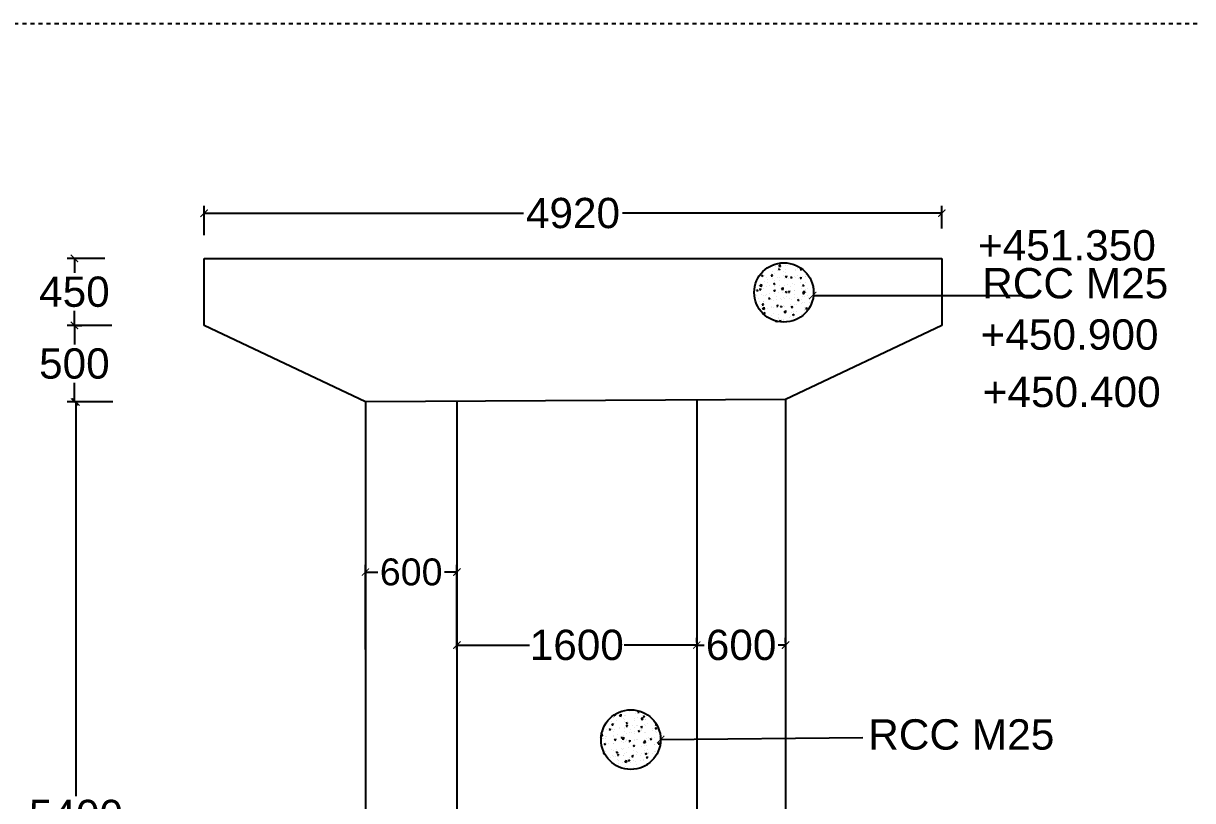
# Model space of a CAD drawing. Header units: inches. Extents: x 334 to 11487, y 360 to 10656.
# Drawn here: x 521.35 to 550.31, y 414.5 to 433.76 of the extents above; entities that cross this region are included whole.
import ezdxf

# ---------------------------------------------------------------- set-up
doc = ezdxf.new("R2010")
doc.units = ezdxf.units.IN
doc.header["$MEASUREMENT"] = 0
doc.linetypes.add('DASHDOT', pattern=[1, 0.5, -0.25, 0, -0.25])
doc.layers.add('DIMENSION', color=255, linetype='Continuous')
doc.layers.add('DRAWING', color=2, linetype='Continuous')
doc.styles.get("Standard").update_dxf_attribs({"font": 'arial.ttf'})
doc.dimstyles.new('dig', dxfattribs={"dimtxt": 0.1875, "dimasz": 0.18, "dimexe": 0.18, "dimexo": 0.0625, "dimgap": 0.09, "dimtad": 0, "dimtih": 1, "dimtoh": 1, "dimdec": 4, "dimzin": 0, "dimdsep": 46, "dimtxsty": 'Standard', "dimblk": 'ARCHTICK', "dimcen": 0.09, "dimadec": 0, "dimazin": 0, "dimtfac": 1, "dimtdec": 4, "dimtofl": 0, "dimtmove": 0, "dimatfit": 3, "dimldrblk": 'ARCHTICK', "dimfxl": 1, "dimtolj": 1, "dimtzin": 0, "dimarcsym": 0})

# ---------------------------------------------------------------- blocks, each defined once
blk = doc.blocks.new('_ArchTick')
at = {"color": 0, "linetype": 'ByBlock', "const_width": 0.15}
blk.add_lwpolyline([(-0.5, -0.5), (0.5, 0.5)], dxfattribs=at)
blk = doc.blocks.new('*D27')
at = {"layer": 'Defpoints', "color": 0, "ltscale": 0.02, "transparency": 16777216}
for p in [(532.084, 420.164), (529.82, 418.183), (532.084, 418.183)]:
    blk.add_point(p, dxfattribs=at)
at = {"layer": 'DIMENSION', "color": 0, "lineweight": -2, "ltscale": 0.02, "transparency": 16777216}
for p, q in [((529.82, 418.246), (529.82, 420.344)), ((532.084, 418.246), (532.084, 420.344)), ((529.82, 420.164), (530.125, 420.164)), ((532.084, 420.164), (531.779, 420.164))]:
    blk.add_line(p, q, dxfattribs=at)
at = {"layer": 'DIMENSION', "color": 0, "lineweight": -2, "ltscale": 0.02, "transparency": 16777216, "xscale": 0.18, "yscale": 0.18, "zscale": 0.18, "rotation": 180}
blk.add_blockref('_ArchTick', (529.82, 420.164), dxfattribs=at)
at = {"layer": 'DIMENSION', "color": 0, "lineweight": -2, "ltscale": 0.02, "transparency": 16777216, "xscale": 0.18, "yscale": 0.18, "zscale": 0.18}
blk.add_blockref('_ArchTick', (532.084, 420.164), dxfattribs=at)
at = {"layer": 'DIMENSION', "color": 0, "ltscale": 0.02, "transparency": 16777216, "insert": (530.952, 420.164), "char_height": 0.25, "attachment_point": 5}
blk.add_mtext('\\A1;{\\H2.6667x;600}', dxfattribs=at)
blk = doc.blocks.new('*D28')
at = {"layer": 'Defpoints', "color": 0, "ltscale": 0.02, "transparency": 16777216}
for p in [(522.648, 424.379), (523.629, 424.379), (523.442, 403.907)]:
    blk.add_point(p, dxfattribs=at)
at = {"layer": 'DIMENSION', "color": 0, "lineweight": -2, "ltscale": 0.02, "transparency": 16777216}
for p, q in [((523.566, 424.379), (522.468, 424.379)), ((522.648, 424.379), (522.648, 414.616)), ((522.648, 403.907), (522.648, 413.67)), ((523.379, 403.907), (522.468, 403.907))]:
    blk.add_line(p, q, dxfattribs=at)
at = {"layer": 'DIMENSION', "color": 0, "lineweight": -2, "ltscale": 0.02, "transparency": 16777216, "xscale": 0.18, "yscale": 0.18, "zscale": 0.18}
for p, rotation in [((522.648, 424.379), 90), ((522.648, 403.907), 270)]:
    blk.add_blockref('_ArchTick', p, dxfattribs=dict(at, rotation=rotation))
at = {"layer": 'DIMENSION', "color": 0, "ltscale": 0.02, "transparency": 16777216, "insert": (522.648, 414.143), "char_height": 0.75, "attachment_point": 5}
blk.add_mtext('\\A1;5400', dxfattribs=at)
blk = doc.blocks.new('*D29')
at = {"layer": 'Defpoints', "color": 0, "ltscale": 0.02, "transparency": 16777216}
for p in [(522.61, 426.274), (523.599, 426.274), (522.648, 424.379)]:
    blk.add_point(p, dxfattribs=at)
at = {"layer": 'DIMENSION', "color": 0, "lineweight": -2, "ltscale": 0.02, "transparency": 16777216}
for p, q in [((523.537, 426.274), (522.43, 426.274)), ((522.61, 426.274), (522.61, 425.799)), ((522.61, 424.379), (522.61, 424.854)), ((522.585, 424.379), (522.43, 424.379))]:
    blk.add_line(p, q, dxfattribs=at)
at = {"layer": 'DIMENSION', "color": 0, "lineweight": -2, "ltscale": 0.02, "transparency": 16777216, "xscale": 0.18, "yscale": 0.18, "zscale": 0.18}
for p, rotation in [((522.61, 426.274), 90), ((522.61, 424.379), 270)]:
    blk.add_blockref('_ArchTick', p, dxfattribs=dict(at, rotation=rotation))
at = {"layer": 'DIMENSION', "color": 0, "ltscale": 0.02, "transparency": 16777216, "insert": (522.61, 425.326), "char_height": 0.75, "attachment_point": 5}
blk.add_mtext('\\A1;500', dxfattribs=at)
blk = doc.blocks.new('*D30')
at = {"layer": 'Defpoints', "color": 0, "ltscale": 0.02, "transparency": 16777216}
for p in [(522.611, 427.935), (523.43, 427.935), (522.61, 426.274)]:
    blk.add_point(p, dxfattribs=at)
at = {"layer": 'DIMENSION', "color": 0, "lineweight": -2, "ltscale": 0.02, "transparency": 16777216}
for p, q in [((523.368, 427.935), (522.431, 427.935)), ((522.611, 427.935), (522.611, 427.578)), ((522.611, 426.274), (522.611, 426.632)), ((522.672, 426.274), (522.791, 426.274))]:
    blk.add_line(p, q, dxfattribs=at)
at = {"layer": 'DIMENSION', "color": 0, "lineweight": -2, "ltscale": 0.02, "transparency": 16777216, "xscale": 0.18, "yscale": 0.18, "zscale": 0.18}
for p, rotation in [((522.611, 427.935), 90), ((522.611, 426.274), 270)]:
    blk.add_blockref('_ArchTick', p, dxfattribs=dict(at, rotation=rotation))
at = {"layer": 'DIMENSION', "color": 0, "ltscale": 0.02, "transparency": 16777216, "insert": (522.611, 427.105), "char_height": 0.75, "attachment_point": 5}
blk.add_mtext('\\A1;450', dxfattribs=at)
blk = doc.blocks.new('*D31')
at = {"layer": 'Defpoints', "color": 0, "ltscale": 0.02, "transparency": 16777216}
for p in [(544.097, 429.054), (525.823, 428.445), (544.097, 428.616)]:
    blk.add_point(p, dxfattribs=at)
at = {"layer": 'DIMENSION', "color": 0, "lineweight": -2, "ltscale": 0.02, "transparency": 16777216}
for p, q in [((525.823, 428.507), (525.823, 429.234)), ((544.097, 428.678), (544.097, 429.234)), ((525.823, 429.054), (533.736, 429.054)), ((544.097, 429.054), (536.184, 429.054))]:
    blk.add_line(p, q, dxfattribs=at)
at = {"layer": 'DIMENSION', "color": 0, "lineweight": -2, "ltscale": 0.02, "transparency": 16777216, "xscale": 0.18, "yscale": 0.18, "zscale": 0.18, "rotation": 180}
blk.add_blockref('_ArchTick', (525.823, 429.054), dxfattribs=at)
at = {"layer": 'DIMENSION', "color": 0, "lineweight": -2, "ltscale": 0.02, "transparency": 16777216, "xscale": 0.18, "yscale": 0.18, "zscale": 0.18}
blk.add_blockref('_ArchTick', (544.097, 429.054), dxfattribs=at)
at = {"layer": 'DIMENSION', "color": 0, "ltscale": 0.02, "transparency": 16777216, "insert": (534.96, 429.054), "char_height": 0.75, "attachment_point": 5}
blk.add_mtext('\\A1;4920', dxfattribs=at)
blk = doc.blocks.new('*D69')
at = {"layer": 'Defpoints', "color": 0, "ltscale": 0.02, "transparency": 16777216}
for p in [(532.084, 418.368), (538.026, 418.368), (538.026, 418.356)]:
    blk.add_point(p, dxfattribs=at)
at = {"layer": 'DIMENSION', "color": 0, "lineweight": -2, "ltscale": 0.02, "transparency": 16777216}
for p, q in [((532.084, 418.356), (533.881, 418.356)), ((532.084, 418.305), (532.084, 418.176)), ((538.026, 418.356), (536.228, 418.356)), ((538.026, 418.305), (538.026, 418.176))]:
    blk.add_line(p, q, dxfattribs=at)
at = {"layer": 'DIMENSION', "color": 0, "lineweight": -2, "ltscale": 0.02, "transparency": 16777216, "xscale": 0.18, "yscale": 0.18, "zscale": 0.18, "rotation": 180}
blk.add_blockref('_ArchTick', (532.084, 418.356), dxfattribs=at)
at = {"layer": 'DIMENSION', "color": 0, "lineweight": -2, "ltscale": 0.02, "transparency": 16777216, "xscale": 0.18, "yscale": 0.18, "zscale": 0.18}
blk.add_blockref('_ArchTick', (538.026, 418.356), dxfattribs=at)
at = {"layer": 'DIMENSION', "color": 0, "ltscale": 0.02, "transparency": 16777216, "insert": (535.055, 418.356), "char_height": 0.75, "attachment_point": 5}
blk.add_mtext('\\A1;1600', dxfattribs=at)
blk = doc.blocks.new('*D70')
at = {"layer": 'Defpoints', "color": 0, "ltscale": 0.02, "transparency": 16777216}
for p in [(538.026, 418.356), (540.225, 418.356), (540.225, 418.356)]:
    blk.add_point(p, dxfattribs=at)
at = {"layer": 'DIMENSION', "color": 0, "lineweight": -2, "ltscale": 0.02, "transparency": 16777216}
for p, q in [((538.026, 418.419), (538.026, 418.536)), ((540.225, 418.419), (540.225, 418.536)), ((538.026, 418.356), (538.206, 418.356)), ((540.225, 418.356), (540.045, 418.356))]:
    blk.add_line(p, q, dxfattribs=at)
at = {"layer": 'DIMENSION', "color": 0, "lineweight": -2, "ltscale": 0.02, "transparency": 16777216, "xscale": 0.18, "yscale": 0.18, "zscale": 0.18, "rotation": 180}
blk.add_blockref('_ArchTick', (538.026, 418.356), dxfattribs=at)
at = {"layer": 'DIMENSION', "color": 0, "lineweight": -2, "ltscale": 0.02, "transparency": 16777216, "xscale": 0.18, "yscale": 0.18, "zscale": 0.18}
blk.add_blockref('_ArchTick', (540.225, 418.356), dxfattribs=at)
at = {"layer": 'DIMENSION', "color": 0, "ltscale": 0.02, "transparency": 16777216, "insert": (539.125, 418.356), "char_height": 0.75, "attachment_point": 5}
blk.add_mtext('\\A1;600', dxfattribs=at)

msp = doc.modelspace()

# ---------------------------------------------------------------- linework, layer by layer
at = {"layer": 'DIMENSION', "ltscale": 0.02}
for p, q in [((525.82347, 427.93509), (544.09691, 427.93509)), ((540.01657, 427.77272), (540.01657, 427.77272)), ((540.05715, 427.73967), (540.09609, 427.78026)), ((540.10185, 427.73249), (540.09633, 427.77998)), ((540.34138, 427.77141), (540.34138, 427.77141)), ((544.09691, 427.93509), (544.09691, 426.27436)), ((539.58641, 427.51147), (539.58641, 427.51147)), ((539.62691, 427.5052), (539.66191, 427.51864)), ((539.62691, 427.5052), (539.65178, 427.48842)), ((539.65201, 427.48812), (539.66215, 427.51834)), ((539.65229, 427.5285), (539.65229, 427.5285)), ((539.7002, 427.52229), (539.7002, 427.52229)), ((539.7582, 427.67131), (539.7582, 427.67131)), ((539.86887, 427.50646), (539.89297, 427.53519)), ((539.86887, 427.50646), (539.89875, 427.50384)), ((539.87801, 427.56153), (539.87801, 427.56153)), ((539.89898, 427.50354), (539.8932, 427.53488)), ((539.90254, 427.61047), (539.90254, 427.61047)), ((539.9192, 427.51722), (539.9192, 427.51722)), ((539.95989, 427.55978), (539.95989, 427.55978)), ((539.96597, 427.72623), (539.96597, 427.72623)), ((540.02771, 427.62695), (540.02771, 427.62695)), ((540.04702, 427.66646), (540.08203, 427.6799)), ((540.04702, 427.66646), (540.07189, 427.64969)), ((540.04979, 427.72136), (540.04979, 427.72136)), ((540.05715, 427.73967), (540.10162, 427.73278)), ((540.07212, 427.64939), (540.08226, 427.6796)), ((540.1696, 427.61158), (540.1696, 427.61158)), ((540.18611, 427.50594), (540.18611, 427.50594)), ((540.21661, 427.59499), (540.21661, 427.59499)), ((540.21708, 427.65188), (540.21708, 427.65188)), ((540.22269, 427.76143), (540.22269, 427.76143)), ((540.2275, 427.47508), (540.2516, 427.50381)), ((540.25761, 427.47217), (540.25183, 427.50351)), ((540.28348, 427.76144), (540.28348, 427.76144)), ((540.40132, 427.49625), (540.40132, 427.49625)), ((540.45302, 427.49467), (540.45302, 427.49467)), ((540.46119, 427.66163), (540.46119, 427.66163)), ((540.46916, 427.62699), (540.46916, 427.62699)), ((540.52649, 427.51273), (540.52649, 427.51273)), ((540.53285, 427.69345), (540.53285, 427.69345)), ((540.59077, 427.65691), (540.60119, 427.66777)), ((540.59077, 427.65691), (540.62213, 427.65205)), ((540.65215, 427.48665), (540.65215, 427.48665)), ((540.71585, 427.53766), (540.71585, 427.53766)), ((540.71993, 427.48339), (540.71993, 427.48339)), ((540.72278, 427.49804), (540.72278, 427.49804)), ((539.48577, 427.28644), (539.48577, 427.28644)), ((539.55281, 427.27434), (539.55281, 427.27434)), ((539.57961, 427.16174), (539.60372, 427.19047)), ((539.58982, 427.25261), (539.62876, 427.2932)), ((539.58982, 427.25261), (539.63429, 427.24572)), ((539.60973, 427.15882), (539.60395, 427.19016)), ((539.63452, 427.24543), (539.629, 427.29292)), ((539.63947, 427.21606), (539.63947, 427.21606)), ((539.69412, 427.35585), (539.69412, 427.35585)), ((539.75771, 427.46134), (539.75771, 427.46134)), ((539.76464, 427.23254), (539.76464, 427.23254)), ((539.77101, 427.41326), (539.77101, 427.41326)), ((539.77737, 427.3365), (539.77737, 427.3365)), ((539.81972, 427.26307), (539.81972, 427.26307)), ((539.89618, 427.42974), (539.89618, 427.42974)), ((539.92536, 427.30389), (539.96037, 427.31733)), ((539.92536, 427.30389), (539.95023, 427.28711)), ((539.94773, 427.22689), (539.94773, 427.22689)), ((539.95046, 427.28681), (539.9606, 427.31703)), ((539.95381, 427.39333), (539.95381, 427.39333)), ((539.95401, 427.25747), (539.95401, 427.25747)), ((540.02462, 427.45006), (540.02462, 427.45006)), ((540.06896, 427.38655), (540.06896, 427.38655)), ((540.08554, 427.45467), (540.08554, 427.45467)), ((540.08663, 427.25179), (540.08663, 427.25179)), ((540.12344, 427.16985), (540.16238, 427.21044)), ((540.16814, 427.16267), (540.16262, 427.21016)), ((540.20445, 427.26209), (540.20445, 427.26209)), ((540.21053, 427.42854), (540.21053, 427.42854)), ((540.2275, 427.47508), (540.25738, 427.47247)), ((540.26978, 427.29904), (540.26978, 427.29904)), ((540.29153, 427.43878), (540.29153, 427.43878)), ((540.34547, 427.46515), (540.38048, 427.47859)), ((540.34547, 427.46515), (540.37034, 427.44838)), ((540.35355, 427.24051), (540.35355, 427.24051)), ((540.36055, 427.4366), (540.36055, 427.4366)), ((540.37057, 427.44808), (540.38071, 427.47829)), ((540.39495, 427.31552), (540.39495, 427.31552)), ((540.457, 427.2941), (540.457, 427.2941)), ((540.46308, 427.46055), (540.46308, 427.46055)), ((540.55845, 427.4275), (540.55845, 427.4275)), ((540.58432, 427.34045), (540.58432, 427.34045)), ((540.58613, 427.44371), (540.61023, 427.47243)), ((540.58613, 427.44371), (540.61601, 427.44109)), ((540.61624, 427.44079), (540.61046, 427.47213)), ((540.62046, 427.22924), (540.62046, 427.22924)), ((540.64392, 427.26384), (540.67893, 427.27728)), ((540.64392, 427.26384), (540.6688, 427.24707)), ((540.66903, 427.24677), (540.67916, 427.27698)), ((540.7167, 427.33159), (540.7167, 427.33159)), ((540.88737, 427.21796), (540.88737, 427.21796)), ((540.89373, 427.2013), (540.89373, 427.2013)), ((539.45544, 427.01885), (539.45544, 427.01885)), ((539.46513, 426.98811), (539.46513, 426.98811)), ((539.50525, 427.14262), (539.54026, 427.15606)), ((539.50525, 427.14262), (539.53012, 427.12585)), ((539.50794, 427.01885), (539.50794, 427.01885)), ((539.53035, 427.12555), (539.54049, 427.15576)), ((539.56087, 426.95168), (539.56087, 426.95168)), ((539.57961, 427.16174), (539.6095, 427.15912)), ((539.63311, 427.03533), (539.63311, 427.03533)), ((539.68196, 427.02295), (539.68196, 427.02295)), ((539.68804, 427.1894), (539.68804, 427.1894)), ((539.72236, 427.00757), (539.72236, 427.00757)), ((539.75672, 427.03816), (539.75672, 427.03816)), ((539.8037, 426.94131), (539.83871, 426.95475)), ((539.8037, 426.94131), (539.82857, 426.92454)), ((539.82247, 427.06026), (539.82247, 427.06026)), ((539.82778, 426.94041), (539.82778, 426.94041)), ((539.8288, 426.92424), (539.83894, 426.95445)), ((539.87653, 426.92838), (539.87653, 426.92838)), ((539.93824, 427.13036), (539.96235, 427.15909)), ((539.93824, 427.13036), (539.96813, 427.12775)), ((539.94165, 427.06044), (539.94165, 427.06044)), ((539.96836, 427.12745), (539.96258, 427.15879)), ((539.98927, 426.99629), (539.98927, 426.99629)), ((540.00671, 426.90463), (540.00671, 426.90463)), ((540.04832, 427.08822), (540.04832, 427.08822)), ((540.09469, 426.92913), (540.09469, 426.92913)), ((540.12344, 427.16985), (540.16791, 427.16296)), ((540.13188, 426.92111), (540.13188, 426.92111)), ((540.13825, 427.10183), (540.13825, 427.10183)), ((540.16812, 426.97843), (540.16812, 426.97843)), ((540.19229, 426.9292), (540.19229, 426.9292)), ((540.19837, 427.09564), (540.19837, 427.09564)), ((540.22381, 427.10258), (540.25882, 427.11602)), ((540.22381, 427.10258), (540.24868, 427.0858)), ((540.24891, 427.0855), (540.25905, 427.11572)), ((540.25618, 426.98501), (540.25618, 426.98501)), ((540.26342, 427.11831), (540.26342, 427.11831)), ((540.29687, 427.09899), (540.32098, 427.12771)), ((540.29687, 427.09899), (540.32676, 427.09637)), ((540.32699, 427.09607), (540.32121, 427.12741)), ((540.32125, 426.94604), (540.32125, 426.94604)), ((540.33991, 427.13827), (540.33991, 427.13827)), ((540.3616, 426.91785), (540.3616, 426.91785)), ((540.44484, 426.96121), (540.44484, 426.96121)), ((540.45092, 427.12765), (540.45092, 427.12765)), ((540.45278, 427.14324), (540.45278, 427.14324)), ((540.45972, 427.02848), (540.45972, 427.02848)), ((540.52227, 426.90127), (540.55728, 426.91471)), ((540.52227, 426.90127), (540.54714, 426.88449)), ((540.52309, 426.97374), (540.52309, 426.97374)), ((540.54737, 426.88419), (540.55751, 426.91441)), ((540.62851, 426.90658), (540.62851, 426.90658)), ((540.6315, 427.18832), (540.6315, 427.18832)), ((540.63702, 426.98761), (540.63702, 426.98761)), ((540.6555, 427.06761), (540.67961, 427.09634)), ((540.6555, 427.06761), (540.68539, 427.065)), ((540.65706, 427.08709), (540.696, 427.12768)), ((540.65706, 427.08709), (540.70153, 427.0802)), ((540.68562, 427.06469), (540.67984, 427.09604)), ((540.70176, 427.07991), (540.69624, 427.1274)), ((540.70454, 426.9987), (540.70454, 426.9987)), ((540.71062, 427.16514), (540.71062, 427.16514)), ((540.75131, 427.07854), (540.75131, 427.07854)), ((540.76219, 427.00409), (540.76219, 427.00409)), ((540.76856, 427.18482), (540.76856, 427.18482)), ((540.79, 426.96246), (540.79, 426.96246)), ((539.50157, 426.83813), (539.50157, 426.83813)), ((539.5594, 426.66585), (539.5594, 426.66585)), ((539.58494, 426.87833), (539.58494, 426.87833)), ((539.62288, 426.75342), (539.62288, 426.75342)), ((539.64899, 426.78564), (539.67309, 426.81437)), ((539.64899, 426.78564), (539.67887, 426.78303)), ((539.65611, 426.68279), (539.69505, 426.72338)), ((539.65611, 426.68279), (539.70058, 426.6759)), ((539.6698, 426.69006), (539.6698, 426.69006)), ((539.6791, 426.78273), (539.67332, 426.81407)), ((539.67588, 426.8565), (539.67588, 426.8565)), ((539.69094, 426.86306), (539.69094, 426.86306)), ((539.70081, 426.67561), (539.69528, 426.7231)), ((539.77589, 426.70335), (539.77589, 426.70335)), ((539.87518, 426.70742), (539.87518, 426.70742)), ((539.88979, 426.74214), (539.88979, 426.74214)), ((539.92949, 426.72755), (539.92949, 426.72755)), ((539.93557, 426.89399), (539.93557, 426.89399)), ((540.00035, 426.7239), (540.00035, 426.7239)), ((540.00762, 426.75427), (540.03172, 426.78299)), ((540.00762, 426.75427), (540.0375, 426.75165)), ((540.03773, 426.75135), (540.03195, 426.78269)), ((540.06749, 426.7534), (540.06749, 426.7534)), ((540.10215, 426.74), (540.13716, 426.75344)), ((540.10216, 426.74), (540.12703, 426.72323)), ((540.12726, 426.72293), (540.1374, 426.75314)), ((540.1567, 426.73086), (540.1567, 426.73086)), ((540.18621, 426.76275), (540.18621, 426.76275)), ((540.18971, 426.74883), (540.18971, 426.74883)), ((540.18973, 426.60004), (540.22867, 426.64062)), ((540.23443, 426.59285), (540.2289, 426.64034)), ((540.35908, 426.80345), (540.35908, 426.80345)), ((540.36625, 426.72289), (540.39035, 426.75162)), ((540.36625, 426.72289), (540.39613, 426.72028)), ((540.39636, 426.71997), (540.39058, 426.75132)), ((540.42361, 426.71958), (540.42361, 426.71958)), ((540.43268, 426.62831), (540.43268, 426.62831)), ((540.43876, 426.79476), (540.43876, 426.79476)), ((540.50549, 426.7904), (540.50549, 426.7904)), ((540.63066, 426.80688), (540.63066, 426.80688)), ((540.65067, 426.85351), (540.65067, 426.85351)), ((540.68849, 426.63461), (540.68849, 426.63461)), ((540.69052, 426.70831), (540.69052, 426.70831)), ((540.69238, 426.6658), (540.69238, 426.6658)), ((540.69846, 426.83225), (540.69846, 426.83225)), ((540.72488, 426.69152), (540.74898, 426.72024)), ((540.72488, 426.69152), (540.75476, 426.6889)), ((540.75499, 426.6886), (540.74921, 426.71994)), ((540.82003, 426.83181), (540.82003, 426.83181)), ((539.68204, 426.57874), (539.71705, 426.59218)), ((539.68204, 426.57874), (539.70692, 426.56196)), ((539.70715, 426.56166), (539.71728, 426.59188)), ((539.74364, 426.51022), (539.74364, 426.51022)), ((539.79242, 426.48664), (539.79242, 426.48664)), ((539.86881, 426.5267), (539.86881, 426.5267)), ((539.89785, 426.41948), (539.89785, 426.41948)), ((539.91733, 426.39465), (539.91733, 426.39465)), ((539.92341, 426.5611), (539.92341, 426.5611)), ((539.9805, 426.37743), (540.01551, 426.39087)), ((539.9805, 426.37743), (540.00537, 426.36065)), ((540.0056, 426.36035), (540.01574, 426.39057)), ((540.04684, 426.45507), (540.04684, 426.45507)), ((540.05818, 426.55163), (540.05818, 426.55163)), ((540.05933, 426.47536), (540.05933, 426.47536)), ((540.07699, 426.37817), (540.1011, 426.4069)), ((540.07699, 426.37817), (540.10688, 426.37556)), ((540.10711, 426.37526), (540.10133, 426.4066)), ((540.16476, 426.4082), (540.16476, 426.4082)), ((540.16665, 426.34529), (540.16665, 426.34529)), ((540.17405, 426.42986), (540.17405, 426.42986)), ((540.18013, 426.5963), (540.18013, 426.5963)), ((540.18973, 426.60004), (540.2342, 426.59314)), ((540.24242, 426.39599), (540.24242, 426.39599)), ((540.32625, 426.46409), (540.32625, 426.46409)), ((540.33844, 426.50512), (540.33844, 426.50512)), ((540.36759, 426.41247), (540.36759, 426.41247)), ((540.37395, 426.5932), (540.37395, 426.5932)), ((540.40061, 426.53869), (540.43562, 426.55213)), ((540.40061, 426.53869), (540.42548, 426.52192)), ((540.42571, 426.52162), (540.43585, 426.55183)), ((540.4266, 426.46187), (540.4266, 426.46187)), ((540.43167, 426.39692), (540.43167, 426.39692)), ((540.49912, 426.60968), (540.49912, 426.60968)), ((540.63003, 426.55517), (540.63003, 426.55517)), ((544.09691, 426.27436), (540.22539, 424.44066)), ((540.22539, 424.44066), (529.82009, 424.37857)), ((535.95293, 416.5491), (535.95293, 416.5491)), ((535.96307, 416.55548), (535.96307, 416.55548)), ((535.98593, 416.62204), (536.00205, 416.61117)), ((535.98875, 416.58532), (535.98875, 416.58532)), ((536.00227, 416.61087), (536.01107, 416.6371)), ((536.04903, 416.4897), (536.04903, 416.4897)), ((536.11302, 416.60107), (536.15197, 416.64166)), ((536.11302, 416.60107), (536.15749, 416.59418)), ((536.15772, 416.59389), (536.15219, 416.64138)), ((536.18056, 416.6869), (536.18056, 416.6869)), ((536.21984, 416.53782), (536.21984, 416.53782)), ((536.23839, 416.51463), (536.23839, 416.51463)), ((536.2413, 416.61732), (536.2413, 416.61732)), ((536.25466, 416.60553), (536.25466, 416.60553)), ((536.36993, 416.71183), (536.36993, 416.71183)), ((536.42474, 416.72481), (536.42474, 416.72481)), ((536.48675, 416.52654), (536.48675, 416.52654)), ((536.49491, 416.48837), (536.49491, 416.48837)), ((536.50099, 416.65481), (536.50099, 416.65481)), ((536.54625, 416.65559), (536.54625, 416.65559)), ((536.55417, 416.5562), (536.55417, 416.5562)), ((536.57068, 416.69422), (536.58075, 416.70621)), ((536.57068, 416.69422), (536.60057, 416.6916)), ((536.60079, 416.69131), (536.59906, 416.70072)), ((536.64665, 416.51831), (536.68559, 416.5589)), ((536.64665, 416.51831), (536.69111, 416.51142)), ((536.67934, 416.57268), (536.67934, 416.57268)), ((536.69134, 416.51113), (536.68581, 416.55862)), ((536.69574, 416.5879), (536.73075, 416.60134)), ((536.69574, 416.5879), (536.72061, 416.57113)), ((536.72083, 416.57083), (536.73097, 416.60104)), ((536.75163, 416.52357), (536.75163, 416.52357)), ((536.75366, 416.51526), (536.75366, 416.51526)), ((535.69407, 416.23771), (535.69407, 416.23771)), ((535.71987, 416.21722), (535.71987, 416.21722)), ((535.79232, 416.27601), (535.79232, 416.27601)), ((535.85552, 416.26537), (535.89053, 416.27881)), ((535.85552, 416.26537), (535.88039, 416.2486)), ((535.85556, 416.2936), (535.85556, 416.2936)), ((535.88061, 416.2483), (535.89075, 416.27851)), ((535.91749, 416.29249), (535.91749, 416.29249)), ((535.9228, 416.38087), (535.9469, 416.4096)), ((535.9228, 416.38087), (535.95269, 416.37826)), ((535.92386, 416.47322), (535.92386, 416.47322)), ((535.94242, 416.25715), (535.94242, 416.25715)), ((535.95291, 416.37796), (535.94713, 416.4093)), ((535.96098, 416.22644), (535.96098, 416.22644)), ((535.97659, 416.25242), (535.97659, 416.25242)), ((535.98267, 416.41887), (535.98267, 416.41887)), ((536.10686, 416.31742), (536.10686, 416.31742)), ((536.12247, 416.28232), (536.12247, 416.28232)), ((536.22789, 416.21516), (536.22789, 416.21516)), ((536.22914, 416.28443), (536.22914, 416.28443)), ((536.23402, 416.3072), (536.23402, 416.3072)), ((536.23522, 416.45088), (536.23522, 416.45088)), ((536.27563, 416.42664), (536.31064, 416.44008)), ((536.27563, 416.42664), (536.3005, 416.40986)), ((536.28143, 416.3495), (536.30553, 416.37823)), ((536.28143, 416.3495), (536.31132, 416.34688)), ((536.30072, 416.40956), (536.31086, 416.43978)), ((536.31154, 416.34659), (536.30576, 416.37793)), ((536.35382, 416.19742), (536.35382, 416.19742)), ((536.38938, 416.27104), (536.38938, 416.27104)), ((536.42263, 416.35899), (536.42263, 416.35899)), ((536.48883, 416.32192), (536.48883, 416.32192)), ((536.49481, 416.20388), (536.49481, 416.20388)), ((536.52561, 416.35726), (536.52561, 416.35726)), ((536.5478, 416.37547), (536.5478, 416.37547)), ((536.57408, 416.22533), (536.60909, 416.23877)), ((536.57408, 416.22533), (536.59895, 416.20855)), ((536.59918, 416.20825), (536.60931, 416.23847)), ((536.60563, 416.2032), (536.60563, 416.2032)), ((536.64006, 416.31812), (536.66416, 416.34685)), ((536.64006, 416.31812), (536.66995, 416.31551)), ((536.64542, 416.24747), (536.64542, 416.24747)), ((536.65629, 416.25977), (536.65629, 416.25977)), ((536.67017, 416.31521), (536.66439, 416.34655)), ((536.73717, 416.4004), (536.73717, 416.4004)), ((536.73947, 416.19068), (536.73947, 416.19068)), ((536.74555, 416.35712), (536.74555, 416.35712)), ((536.76172, 416.1926), (536.76172, 416.1926)), ((536.8172, 416.40731), (536.8172, 416.40731)), ((536.92141, 416.24477), (536.92141, 416.24477)), ((536.9232, 416.24849), (536.9232, 416.24849)), ((536.93701, 416.29752), (536.93701, 416.29752)), ((536.99203, 416.22269), (536.99203, 416.22269)), ((536.99419, 416.38659), (537.00248, 416.38977)), ((536.99419, 416.38659), (537.01164, 416.37483)), ((536.99811, 416.38913), (536.99811, 416.38913)), ((536.99869, 416.28675), (537.02279, 416.31547)), ((536.99869, 416.28675), (537.02858, 416.28413)), ((537.0288, 416.28383), (537.02302, 416.31517)), ((537.04658, 416.26125), (537.04658, 416.26125)), ((535.64069, 416.03553), (535.66343, 416.03354)), ((535.64128, 416.04537), (535.65765, 416.06488)), ((535.64899, 416.1135), (535.69016, 416.10712)), ((535.64977, 416.11826), (535.68464, 416.1546)), ((535.65442, 415.89808), (535.65442, 415.89808)), ((535.66365, 416.03324), (535.65787, 416.06458)), ((535.66079, 416.07881), (535.66079, 416.07881)), ((535.69039, 416.10684), (535.68486, 416.15432)), ((535.71379, 416.05077), (535.71379, 416.05077)), ((535.73386, 415.9028), (535.76887, 415.91623)), ((535.73386, 415.9028), (535.75873, 415.88602)), ((535.75608, 416.03944), (535.75608, 416.03944)), ((535.75895, 415.88572), (535.76909, 415.91594)), ((535.77064, 416.09731), (535.77064, 416.09731)), ((535.78596, 416.09528), (535.78596, 416.09528)), ((535.84379, 415.92301), (535.84379, 415.92301)), ((535.96159, 415.92234), (535.96159, 415.92234)), ((535.96443, 415.91953), (535.96443, 415.91953)), ((535.97051, 416.08597), (535.97051, 416.08597)), ((535.97532, 416.12021), (535.97532, 416.12021)), ((535.99217, 416.00478), (536.01628, 416.03351)), ((535.99218, 416.00478), (536.02206, 416.00216)), ((536.02228, 416.00187), (536.0165, 416.03321)), ((536.02299, 416.02817), (536.02299, 416.02817)), ((536.06223, 416.14737), (536.06223, 416.14737)), ((536.15397, 416.06406), (536.18898, 416.0775)), ((536.15397, 416.06406), (536.17884, 416.04729)), ((536.15956, 415.96458), (536.15956, 415.96458)), ((536.17907, 416.04699), (536.1892, 416.0772)), ((536.17931, 416.03125), (536.21826, 416.07184)), ((536.17931, 416.03125), (536.22378, 416.02436)), ((536.21698, 415.95154), (536.21698, 415.95154)), ((536.22401, 416.02408), (536.21848, 416.07156)), ((536.22306, 416.11798), (536.22306, 416.11798)), ((536.25319, 415.97239), (536.25319, 415.97239)), ((536.28473, 415.98106), (536.28473, 415.98106)), ((536.28991, 416.01689), (536.28991, 416.01689)), ((536.2911, 416.16179), (536.2911, 416.16179)), ((536.3508, 415.9734), (536.37491, 416.00213)), ((536.35081, 415.9734), (536.38069, 415.97079)), ((536.38091, 415.97049), (536.37513, 416.00183)), ((536.41627, 416.17827), (536.41627, 416.17827)), ((536.4741, 416.00599), (536.4741, 416.00599)), ((536.47667, 415.98903), (536.47667, 415.98903)), ((536.48275, 416.15547), (536.48275, 416.15547)), ((536.54478, 416.02244), (536.54478, 416.02244)), ((536.55682, 416.00561), (536.55682, 416.00561)), ((536.70944, 415.94203), (536.73354, 415.97075)), ((536.70944, 415.94203), (536.73932, 415.93941)), ((536.71293, 415.94849), (536.75188, 415.98908)), ((536.71293, 415.94849), (536.7574, 415.9416)), ((536.73339, 416.02423), (536.73339, 416.02423)), ((536.73954, 415.93911), (536.73376, 415.97045)), ((536.75763, 415.94132), (536.7521, 415.9888)), ((536.78987, 416.04756), (536.78987, 416.04756)), ((536.82373, 415.99433), (536.82373, 415.99433)), ((536.83637, 416.07249), (536.83637, 416.07249)), ((536.87254, 416.02402), (536.90755, 416.03746)), ((536.87254, 416.02402), (536.89741, 416.00724)), ((536.89763, 416.00694), (536.90777, 416.03716)), ((536.91504, 416.06404), (536.91504, 416.06404)), ((536.98595, 416.05624), (536.98595, 416.05624)), ((537.02863, 416.18133), (537.02863, 416.18133)), ((537.06807, 415.91065), (537.09217, 415.93938)), ((537.06807, 415.91065), (537.09795, 415.90804)), ((537.09064, 415.98306), (537.09064, 415.98306)), ((537.09817, 415.90774), (537.09239, 415.93908)), ((537.10441, 416.08897), (537.10441, 416.08897)), ((535.67, 415.87228), (535.67, 415.87228)), ((535.70163, 415.71788), (535.70163, 415.71788)), ((535.70771, 415.88432), (535.70771, 415.88432)), ((535.71225, 415.7258), (535.71225, 415.7258)), ((535.71413, 415.67341), (535.72702, 415.68879)), ((535.72164, 415.65842), (535.73281, 415.65744)), ((535.73303, 415.65715), (535.72725, 415.68849)), ((535.76414, 415.71678), (535.76414, 415.71678)), ((535.92563, 415.77267), (535.92563, 415.77267)), ((535.94095, 415.624), (535.94095, 415.624)), ((535.95835, 415.75308), (535.95835, 415.75308)), ((536.02803, 415.76738), (536.02803, 415.76738)), ((536.03105, 415.70551), (536.03105, 415.70551)), ((536.03231, 415.70149), (536.06732, 415.71493)), ((536.03231, 415.70149), (536.05719, 415.68471)), ((536.05741, 415.68441), (536.06755, 415.71463)), ((536.06155, 415.62868), (536.08566, 415.65741)), ((536.06155, 415.62868), (536.09144, 415.62607)), ((536.09166, 415.62577), (536.08588, 415.65711)), ((536.1532, 415.78385), (536.1532, 415.78385)), ((536.19254, 415.76139), (536.19254, 415.76139)), ((536.20482, 415.61864), (536.20482, 415.61864)), ((536.2109, 415.78509), (536.2109, 415.78509)), ((536.21103, 415.61158), (536.21103, 415.61158)), ((536.23254, 415.67406), (536.23254, 415.67406)), ((536.29796, 415.69423), (536.29796, 415.69423)), ((536.34256, 415.80878), (536.34256, 415.80878)), ((536.42018, 415.59731), (536.44429, 415.62603)), ((536.45029, 415.59439), (536.44451, 415.62573)), ((536.45242, 415.86275), (536.48743, 415.87619)), ((536.45243, 415.86275), (536.4773, 415.84598)), ((536.45945, 415.75011), (536.45945, 415.75011)), ((536.46451, 415.65613), (536.46451, 415.65613)), ((536.47059, 415.82258), (536.47059, 415.82258)), ((536.47752, 415.84568), (536.48766, 415.87589)), ((536.52414, 415.72411), (536.52414, 415.72411)), ((536.5268, 415.65315), (536.5268, 415.65315)), ((536.56487, 415.68295), (536.56487, 415.68295)), ((536.64394, 415.61433), (536.64394, 415.61433)), ((536.65197, 415.66963), (536.65197, 415.66963)), ((536.65834, 415.85036), (536.65834, 415.85036)), ((536.72123, 415.69134), (536.72123, 415.69134)), ((536.72636, 415.73884), (536.72636, 415.73884)), ((536.72731, 415.85778), (536.72731, 415.85778)), ((536.75088, 415.66144), (536.78589, 415.67488)), ((536.75088, 415.66144), (536.77575, 415.64467)), ((536.77597, 415.64437), (536.78611, 415.67458)), ((536.78351, 415.86684), (536.78351, 415.86684)), ((536.81573, 415.77416), (536.81573, 415.77416)), ((536.83179, 415.67167), (536.83179, 415.67167)), ((536.84134, 415.69456), (536.84134, 415.69456)), ((536.93554, 415.66438), (536.93554, 415.66438)), ((536.97288, 415.89177), (536.97288, 415.89177)), ((536.97379, 415.72335), (536.97379, 415.72335)), ((536.97987, 415.88979), (536.97987, 415.88979)), ((536.99327, 415.72756), (536.99327, 415.72756)), ((535.82615, 415.51851), (535.82615, 415.51851)), ((535.89649, 415.57017), (535.89649, 415.57017)), ((535.94619, 415.42019), (535.94619, 415.42019)), ((535.95227, 415.58663), (535.95227, 415.58663)), ((536.02166, 415.58665), (536.02166, 415.58665)), ((536.06076, 415.51422), (536.06076, 415.51422)), ((536.07949, 415.41437), (536.07949, 415.41437)), ((536.09306, 415.50724), (536.09306, 415.50724)), ((536.19874, 415.4522), (536.19874, 415.4522)), ((536.2456, 415.46144), (536.28455, 415.50202)), ((536.2456, 415.46144), (536.29007, 415.45454)), ((536.25171, 415.33924), (536.25171, 415.33924)), ((536.2903, 415.45426), (536.28477, 415.50174)), ((536.33077, 415.50018), (536.36578, 415.51362)), ((536.33077, 415.50018), (536.35564, 415.4834)), ((536.35235, 415.56427), (536.35235, 415.56427)), ((536.35586, 415.4831), (536.366, 415.51332)), ((536.35997, 415.49596), (536.35997, 415.49596)), ((536.39527, 415.45595), (536.39527, 415.45595)), ((536.42018, 415.59731), (536.45007, 415.59469)), ((536.45235, 415.32324), (536.45235, 415.32324)), ((536.45843, 415.48968), (536.45843, 415.48968)), ((536.52044, 415.47242), (536.52044, 415.47242)), ((536.54331, 415.3893), (536.54331, 415.3893)), ((536.62689, 415.48468), (536.62689, 415.48468)), ((536.70907, 415.35844), (536.70907, 415.35844)), ((536.70981, 415.49736), (536.70981, 415.49736)), ((536.71515, 415.52489), (536.71515, 415.52489)), ((536.77881, 415.56593), (536.80292, 415.59466)), ((536.77881, 415.56593), (536.8087, 415.56332)), ((536.77922, 415.37868), (536.81817, 415.41926)), ((536.77922, 415.37868), (536.78125, 415.37836)), ((536.80892, 415.56302), (536.80314, 415.59436)), ((536.81997, 415.40544), (536.81839, 415.41898)), ((536.8349, 415.43935), (536.8349, 415.43935)), ((536.8938, 415.4734), (536.8938, 415.4734)), ((536.96771, 415.5569), (536.96771, 415.5569)), ((536.19266, 415.28575), (536.19266, 415.28575)), ((536.38891, 415.27522), (536.38891, 415.27522)), ((536.57827, 415.30015), (536.57827, 415.30015))]:
    msp.add_line(p, q, dxfattribs=at)
for points in [[(529.82009, 424.37857), (529.82009, 405.31327)], [(532.0839, 424.39208), (532.0839, 405.31327)], [(538.02551, 424.42753), (538.02551, 405.31327)], [(540.22539, 424.44066), (540.22539, 405.31327)]]:
    msp.add_lwpolyline(points, dxfattribs=at)
for centre, radius in [((540.18539, 427.09076), 0.73533), ((536.393, 416.01527), 0.73815)]:
    msp.add_circle(centre, radius, dxfattribs=at)
at = {"layer": 'DRAWING'}
for p, q in [((525.82347, 426.27436), (525.82347, 427.93509)), ((529.82009, 424.37857), (525.82347, 426.27436))]:
    msp.add_line(p, q, dxfattribs=at)
at = {"layer": 'DRAWING', "linetype": 'DASHDOT', "ltscale": 0.02}
msp.add_lwpolyline([(479.72103, 433.75689), (589.77913, 433.75689), (589.77913, 359.84006), (479.72103, 359.84006)], close=True, dxfattribs=at)

# ---------------------------------------------------------------- texts
at = {"layer": 'DIMENSION', "ltscale": 0.02, "char_height": 0.752, "width": 8.5484608, "attachment_point": 1}
for s, insert in [('+451.350', (544.98842, 428.63531)), ('RCC M25', (545.09557, 427.69599)), ('+450.900', (545.05442, 426.42469)), ('+450.400', (545.10796, 425.00382)), ('RCC M25', (542.27287, 416.51778))]:
    msp.add_mtext(s, dxfattribs=dict(at, insert=insert))

# ---------------------------------------------------------------- dimensions: what is measured, and where the dimension line sits
at = {"layer": 'DIMENSION', "ltscale": 0.02}
for base, p1, p2, text, override, picture, middle in [((544.09691, 429.05389), (525.82347, 428.44457), (544.09691, 428.61574), '4920', {"dimtxt": 0.75}, '*D31', (534.96019, 429.05389)), ((532.0839, 420.16439), (529.82009, 418.18335), (532.0839, 418.18335), '{\\H2.6667x;600}', {"dimtxt": 0.25}, '*D27', (530.95199, 420.16439)), ((538.02551, 418.35627), (532.0839, 418.36784), (538.02551, 418.36784), '1600', {"dimtxt": 0.75}, '*D69', (535.0547, 418.35627)), ((540.22539, 418.35627), (538.02551, 418.35627), (540.22539, 418.35627), '600', {"dimtxt": 0.75}, '*D70', (539.12545, 418.35627))]:
    dim = msp.add_linear_dim(base=base, p1=p1, p2=p2, text=text, dimstyle='dig', override=override, dxfattribs=at)
    dim.commit()
    dim.dimension.update_dxf_attribs({"geometry": picture, "text_midpoint": middle})
for base, p1, p2, text, picture, middle in [((522.61104, 427.93509), (522.60996, 426.27436), (523.43022, 427.93509), '450', '*D30', (522.61104, 427.10472)), ((522.60996, 426.27436), (522.64798, 424.37857), (523.59936, 426.27436), '500', '*D29', (522.60996, 425.32647)), ((522.64798, 424.37857), (523.44183, 403.90706), (523.62877, 424.37857), '5400', '*D28', (522.64798, 414.14282))]:
    dim = msp.add_linear_dim(base=base, p1=p1, p2=p2, angle=90, text=text, dimstyle='dig', override={"dimtxt": 0.75}, dxfattribs=at)
    dim.commit()
    dim.dimension.update_dxf_attribs({"geometry": picture, "text_midpoint": middle})

# ---------------------------------------------------------------- leaders
msp.add_leader([(540.89849, 427.01554), (546.33641, 427.01554)], dimstyle='dig', override={"dimtxt": 0.5}, dxfattribs=at)
msp.add_leader([(537.13115, 416.01527), (542.13836, 416.0667)], dimstyle='dig', dxfattribs=at)

doc.saveas('drawing.dxf')
